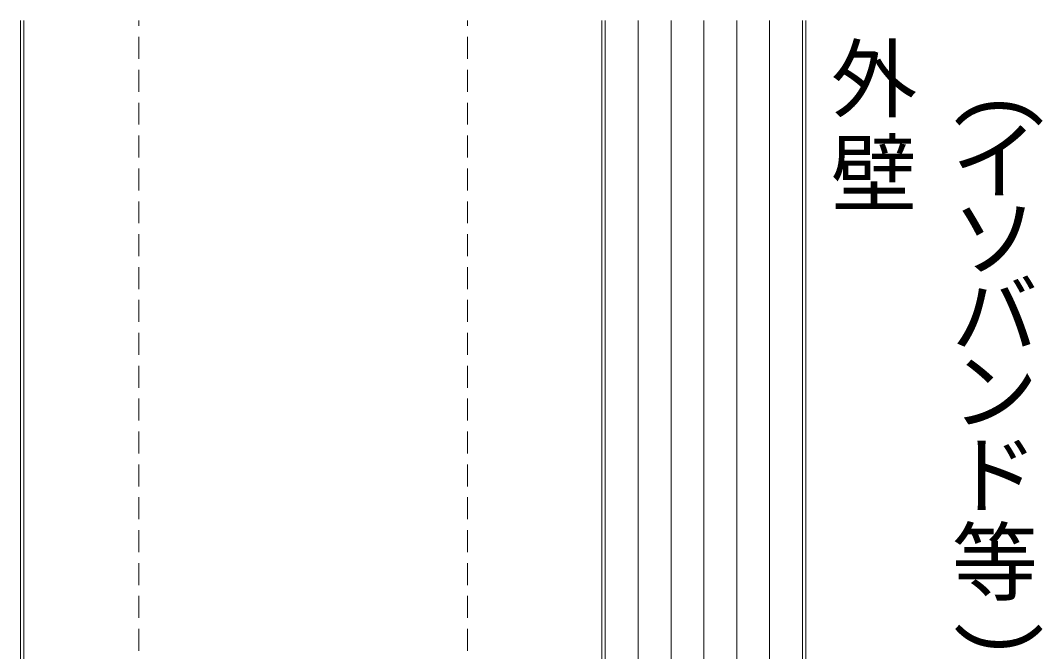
# Model space of a CAD drawing. Units: millimetres, scale not verified. Extents: x -840 to 840, y -594 to 594.
# Drawn here: x -434.1 to -247.6, y 180.4 to 295.5 of the extents above; entities that cross this region are included whole.
import ezdxf
from ezdxf.enums import TextEntityAlignment as Align

# ---------------------------------------------------------------- set-up
doc = ezdxf.new("R2010")
doc.units = ezdxf.units.MM
doc.header["$LTSCALE"] = 2
doc.linetypes.add('DASHED2', pattern=[3, 2, -1])
for name, color, linetype, lineweight in [('0-0_鋼材(C型・H鋼ｅｔｃ)', 7, 'Continuous', 9), ('0-2_躯体', 7, 'Continuous', 9), ('0-6_文字', 5, 'Continuous', 9)]:
    doc.layers.add(name, color=color, linetype=linetype, lineweight=lineweight)
doc.styles.add('ＭＳ ゴシック', font='')
doc.styles.get('ＭＳ ゴシック').set_extended_font_data('MS Gothic')

msp = doc.modelspace()

# ---------------------------------------------------------------- linework, layer by layer
at = {"layer": '0-0_鋼材(C型・H鋼ｅｔｃ)', "linetype": 'DASHED2'}
for p, q in [((-412.515, -413.454), (-412.515, 295.546)), ((-352.515, -413.454), (-352.515, 295.546))]:
    msp.add_line(p, q, dxfattribs=at)
at = {"layer": '0-2_躯体', "color": 4}
for p, q in [((-434.14, -413.454), (-434.14, 295.546)), ((-327.39, 123.792), (-327.39, 295.546)), ((-321.39, 108.704), (-321.39, 295.546)), ((-315.39, 108.704), (-315.39, 295.546)), ((-309.39, 108.704), (-309.39, 295.546)), ((-303.39, 108.704), (-303.39, 295.546)), ((-297.39, 108.704), (-297.39, 295.546)), ((-291.39, 108.704), (-291.39, 295.546))]:
    msp.add_line(p, q, dxfattribs=at)
at = {"layer": '0-2_躯体'}
for p, q in [((-433.515, -413.454), (-433.515, 295.546)), ((-328.015, 124.546), (-328.015, 295.546)), ((-290.765, 108.704), (-290.765, 295.546))]:
    msp.add_line(p, q, dxfattribs=at)

# ---------------------------------------------------------------- texts
at = {"layer": '0-6_文字', "color": 7, "style": 'ＭＳ ゴシック'}
for s, p in [('外', (-286.21, 275.618)), ('イ', (-264.157, 260.669)), ('壁', (-286.21, 258.418)), ('ソ', (-264.157, 246.669)), ('バ', (-264.157, 232.669)), ('ン', (-264.157, 218.669)), ('ド', (-264.157, 203.469)), ('等', (-264.157, 187.469))]:
    msp.add_text(s, height=11.54, dxfattribs=at).set_placement(p, align=Align.BOTTOM_LEFT)
for s, p in [('(', (-263.878, 282.889)), (')', (-263.892, 186.689))]:
    msp.add_text(s, height=11.54, rotation=270, dxfattribs=at).set_placement(p, align=Align.BOTTOM_LEFT)

doc.saveas('drawing.dxf')
